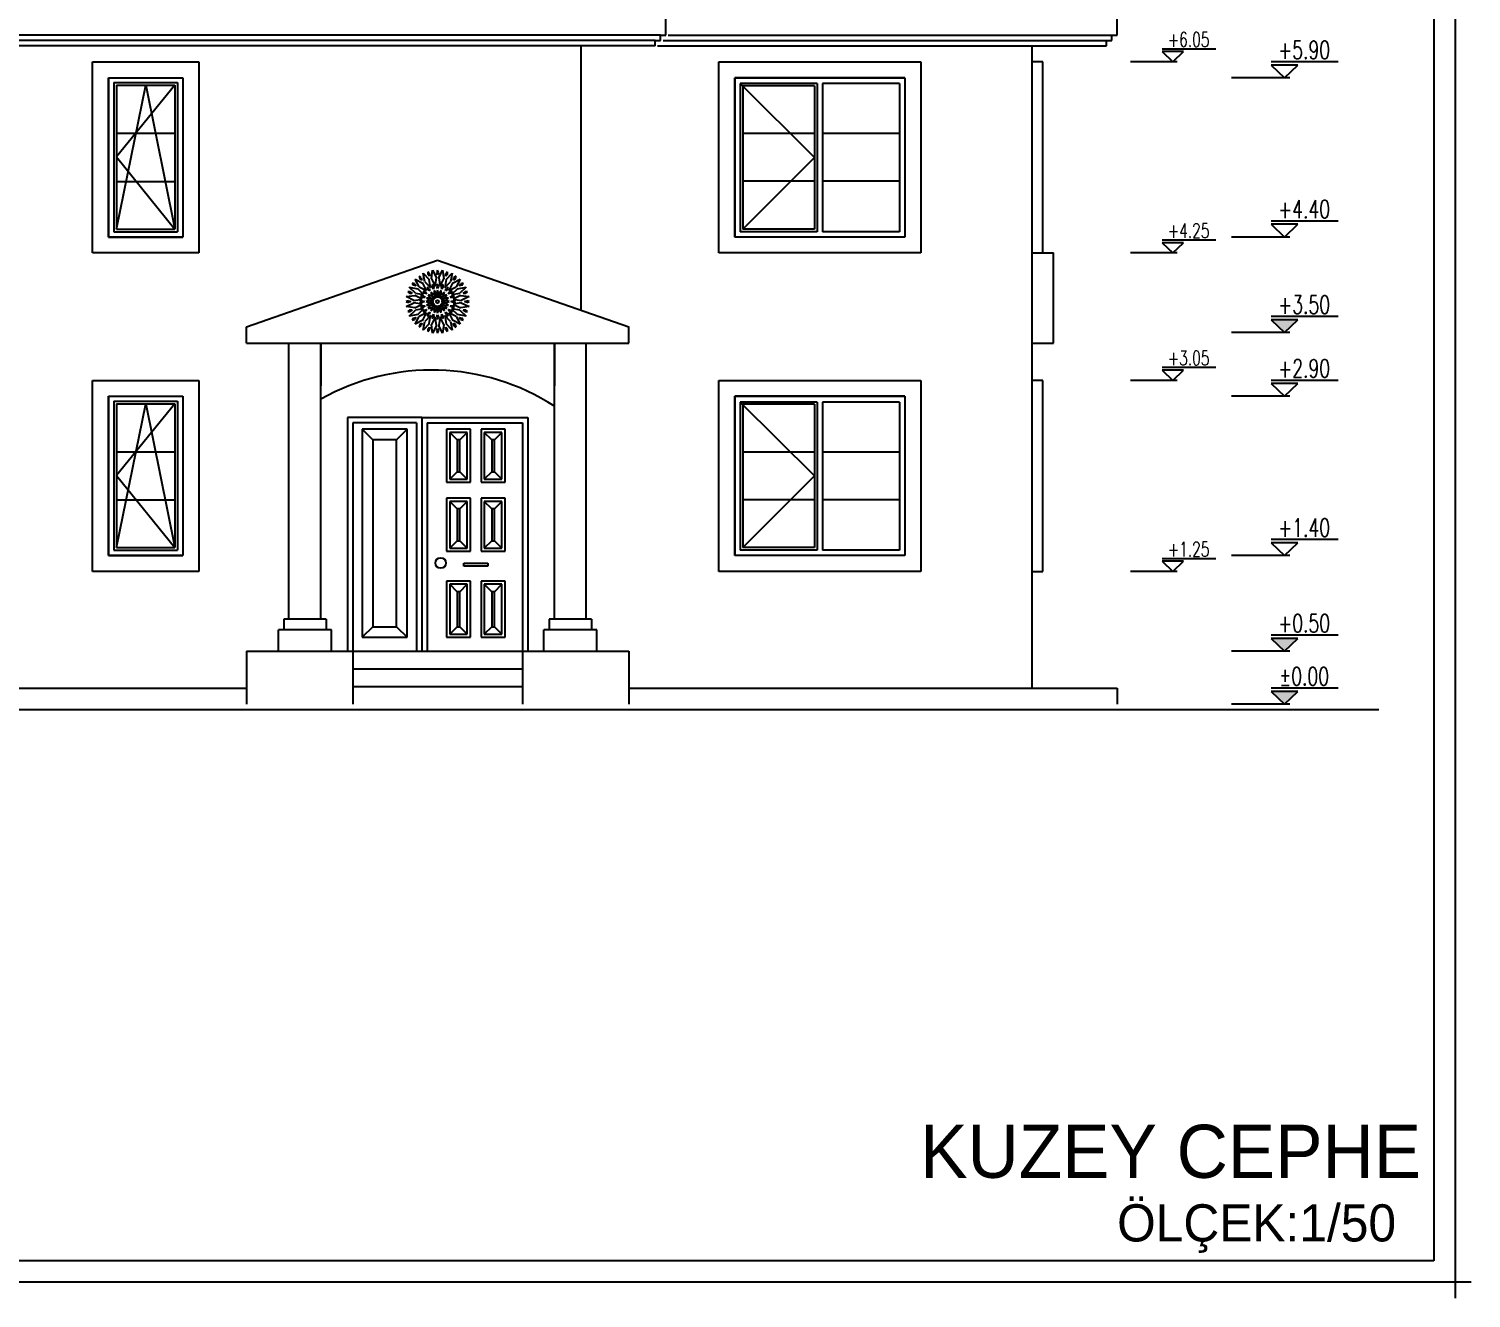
# Model space of a CAD drawing. Extents: x 3907.4 to 3911.57, y -3054.42 to -3053.7.
# Drawn here: x 3910.0961 to 3910.3678, y -3054.4197 to -3054.1806 of the extents above; entities that cross this region are included whole.
import ezdxf
from ezdxf.enums import TextEntityAlignment as Align

# ---------------------------------------------------------------- set-up
doc = ezdxf.new("R2010")
doc.units = 0
doc.header["$LTSCALE"] = 2
doc.header["$MEASUREMENT"] = 0
doc.linetypes.add('ACAD_ISO07W100', pattern=[3.5, 0.5, -3])
for name, color, linetype in [('DOĞRAMA', 2, 'CONTINUOUS'), ('DUVAR', 7, 'CONTINUOUS'), ('TARAMA', 9, 'CONTINUOUS'), ('TEXT', 11, 'CONTINUOUS')]:
    doc.layers.add(name, color=color, linetype=linetype)
doc.layers.add('Standard', color=7, linetype='CONTINUOUS', lineweight=25)
doc.styles.add('İSİM', font='comicbd.ttf')
doc.styles.add('KAPı-PEN', font='simplex.shx', dxfattribs={"width": 0.7, "height": 10})

msp = doc.modelspace()

# ---------------------------------------------------------------- hatches: boundary and pattern name
at = {"layer": 'TEXT'}
for points in [[(3910.330166290403, -3054.235410818685), (3910.335166290403, -3054.235410818685), (3910.332666290403, -3054.237810818685)], [(3910.330166290403, -3054.295410818685), (3910.335166290403, -3054.295410818685), (3910.332666290403, -3054.297810818685)], [(3910.330166290403, -3054.305410818685), (3910.335166290403, -3054.305410818685), (3910.332666290403, -3054.307810818685)]]:
    msp.add_hatch(color=3, dxfattribs=at).paths.add_polyline_path(points)

# ---------------------------------------------------------------- linework, layer by layer
at = {"layer": 'DOĞRAMA'}
for p, q in [((3910.11112832981, -3054.189810818685), (3910.11112832981, -3054.219810818685)), ((3910.11112832981, -3054.189810818685), (3910.12512832981, -3054.189810818685)), ((3910.26112832981, -3054.189810818685), (3910.22912832981, -3054.189810818685)), ((3910.22912832981, -3054.189810818685), (3910.22912832981, -3054.219810818685)), ((3910.26112832981, -3054.189810818685), (3910.26112832981, -3054.219810818685)), ((3910.11112832981, -3054.190710259399), (3910.11112832981, -3054.218810818685)), ((3910.112128329809, -3054.190710259399), (3910.112128329809, -3054.218810818685)), ((3910.112128329809, -3054.190710259399), (3910.112128329809, -3054.218810818685)), ((3910.112128329809, -3054.190710259399), (3910.12412832981, -3054.190710259399)), ((3910.12412832981, -3054.190710259399), (3910.12412832981, -3054.218810818685)), ((3910.230128329809, -3054.190910259399), (3910.230128329809, -3054.218810818685)), ((3910.24462832981, -3054.190910259399), (3910.230128329809, -3054.190910259399)), ((3910.24462832981, -3054.190910259399), (3910.24462832981, -3054.218810818685)), ((3910.26012832981, -3054.190910259399), (3910.24562832981, -3054.190910259399)), ((3910.24562832981, -3054.190910259399), (3910.24562832981, -3054.218810818685)), ((3910.26012832981, -3054.190910259399), (3910.26012832981, -3054.196910259398)), ((3910.26012832981, -3054.194456326519), (3910.26012832981, -3054.218810818685)), ((3910.112128329809, -3054.218810818685), (3910.12412832981, -3054.218810818685)), ((3910.26112832981, -3054.219810818685), (3910.22912832981, -3054.219810818685)), ((3910.24462832981, -3054.218810818685), (3910.230128329809, -3054.218810818685)), ((3910.26012832981, -3054.218810818685), (3910.24562832981, -3054.218810818685)), ((3910.11112832981, -3054.249810818685), (3910.11112832981, -3054.279810818685)), ((3910.11112832981, -3054.249810818685), (3910.12512832981, -3054.249810818685)), ((3910.26112832981, -3054.249810818685), (3910.22912832981, -3054.249810818685)), ((3910.22912832981, -3054.249810818685), (3910.22912832981, -3054.279810818685)), ((3910.26112832981, -3054.249810818685), (3910.26112832981, -3054.279810818685)), ((3910.11112832981, -3054.250710259399), (3910.11112832981, -3054.278810818685)), ((3910.112128329809, -3054.250710259399), (3910.112128329809, -3054.278810818685)), ((3910.112128329809, -3054.250710259399), (3910.112128329809, -3054.278810818685)), ((3910.112128329809, -3054.250710259399), (3910.12412832981, -3054.250710259399)), ((3910.12412832981, -3054.250710259399), (3910.12412832981, -3054.278810818685)), ((3910.230128329809, -3054.250910259399), (3910.230128329809, -3054.278810818685)), ((3910.24462832981, -3054.250910259399), (3910.230128329809, -3054.250910259399)), ((3910.24462832981, -3054.250910259399), (3910.24462832981, -3054.278810818685)), ((3910.26012832981, -3054.250910259399), (3910.24562832981, -3054.250910259399)), ((3910.24562832981, -3054.250910259399), (3910.24562832981, -3054.278810818685)), ((3910.26012832981, -3054.250910259399), (3910.26012832981, -3054.256910259398)), ((3910.15612832981, -3054.253810818685), (3910.15612832981, -3054.297810818685)), ((3910.170128329809, -3054.253810818685), (3910.15612832981, -3054.253810818685)), ((3910.157128329809, -3054.254810818685), (3910.157128329809, -3054.297810818685)), ((3910.16912832981, -3054.254810818685), (3910.157128329809, -3054.254810818685)), ((3910.16912832981, -3054.254810818685), (3910.16912832981, -3054.297810818685)), ((3910.170128329809, -3054.253810818685), (3910.190128329809, -3054.253810818685)), ((3910.170128329809, -3054.253810818685), (3910.170128329809, -3054.297810818685)), ((3910.170128329809, -3054.253810818685), (3910.170128329809, -3054.297810818685)), ((3910.17112832981, -3054.254810818685), (3910.18912832981, -3054.254810818685)), ((3910.17112832981, -3054.254810818685), (3910.17112832981, -3054.297810818685)), ((3910.18912832981, -3054.254810818685), (3910.18912832981, -3054.297810818685)), ((3910.190128329809, -3054.253810818685), (3910.190128329809, -3054.297810818685)), ((3910.26012832981, -3054.254456326519), (3910.26012832981, -3054.278810818685)), ((3910.160903569883, -3054.258010818685), (3910.158903569883, -3054.256010818685)), ((3910.167403569883, -3054.256010818685), (3910.158903569883, -3054.256010818685)), ((3910.158903569883, -3054.256010818685), (3910.158903569883, -3054.295210818685)), ((3910.165403569883, -3054.258010818685), (3910.160903569883, -3054.258010818685)), ((3910.160903569883, -3054.258010818685), (3910.160903569883, -3054.293210818685)), ((3910.165403569883, -3054.258010818685), (3910.167403569883, -3054.256010818685)), ((3910.165403569883, -3054.293210818685), (3910.165403569883, -3054.258010818685)), ((3910.167403569883, -3054.295210818685), (3910.167403569883, -3054.256010818685)), ((3910.179319359032, -3054.256010818685), (3910.174819359032, -3054.256010818685)), ((3910.174819359032, -3054.256010818685), (3910.174819359032, -3054.266010818685)), ((3910.179319359032, -3054.266010818685), (3910.179319359032, -3054.256010818685)), ((3910.185819359031, -3054.256010818685), (3910.181319359031, -3054.256010818685)), ((3910.181319359031, -3054.256010818685), (3910.181319359031, -3054.266010818685)), ((3910.185819359031, -3054.266010818685), (3910.185819359031, -3054.256010818685)), ((3910.174819359032, -3054.266010818685), (3910.179319359032, -3054.266010818685)), ((3910.181319359031, -3054.266010818685), (3910.185819359031, -3054.266010818685)), ((3910.179319359032, -3054.269010818685), (3910.174819359032, -3054.269010818685)), ((3910.174819359032, -3054.269010818685), (3910.174819359032, -3054.279010818685)), ((3910.179319359032, -3054.279010818685), (3910.179319359032, -3054.269010818685)), ((3910.185819359031, -3054.269010818685), (3910.181319359031, -3054.269010818685)), ((3910.181319359031, -3054.269010818685), (3910.181319359031, -3054.279010818685)), ((3910.185819359031, -3054.279010818685), (3910.185819359031, -3054.269010818685)), ((3910.112128329809, -3054.278810818685), (3910.12412832981, -3054.278810818685)), ((3910.174819359032, -3054.279010818685), (3910.179319359032, -3054.279010818685)), ((3910.181319359031, -3054.279010818685), (3910.185819359031, -3054.279010818685)), ((3910.26112832981, -3054.279810818685), (3910.22912832981, -3054.279810818685)), ((3910.24462832981, -3054.278810818685), (3910.230128329809, -3054.278810818685)), ((3910.26012832981, -3054.278810818685), (3910.24562832981, -3054.278810818685)), ((3910.17804030219, -3054.281210818685), (3910.18260768043, -3054.281210818685)), ((3910.17804030219, -3054.28181649994), (3910.17804030219, -3054.281210818685)), ((3910.18260768043, -3054.28181649994), (3910.17804030219, -3054.28181649994)), ((3910.18260768043, -3054.281210818685), (3910.18260768043, -3054.28181649994)), ((3910.179319359032, -3054.284610818685), (3910.174819359032, -3054.284610818685)), ((3910.174819359032, -3054.284610818685), (3910.174819359032, -3054.295210818685)), ((3910.179319359032, -3054.295210818685), (3910.179319359032, -3054.284610818685)), ((3910.185819359031, -3054.284610818685), (3910.181319359031, -3054.284610818685)), ((3910.181319359031, -3054.284610818685), (3910.181319359031, -3054.295210818685)), ((3910.185819359031, -3054.295210818685), (3910.185819359031, -3054.284610818685)), ((3910.160903569883, -3054.293210818685), (3910.158903569883, -3054.295210818685)), ((3910.160903569883, -3054.293210818685), (3910.165403569883, -3054.293210818685)), ((3910.165403569883, -3054.293210818685), (3910.167403569883, -3054.295210818685)), ((3910.158903569883, -3054.295210818685), (3910.167403569883, -3054.295210818685)), ((3910.174819359032, -3054.295210818685), (3910.179319359032, -3054.295210818685)), ((3910.181319359031, -3054.295210818685), (3910.185819359031, -3054.295210818685))]:
    msp.add_line(p, q, dxfattribs=at)
at = {"layer": 'DOĞRAMA', "color": 6}
for p, q in [((3910.112628329809, -3054.191210259399), (3910.112628329809, -3054.218310818685)), ((3910.112628329809, -3054.191210259399), (3910.123628329809, -3054.191210259399)), ((3910.123628329809, -3054.191210259399), (3910.123628329809, -3054.218310818685)), ((3910.230628329809, -3054.191310259399), (3910.230628329809, -3054.218310818685)), ((3910.244128329809, -3054.191310259399), (3910.230628329809, -3054.191310259399)), ((3910.244128329809, -3054.191310259399), (3910.244128329809, -3054.218310818685)), ((3910.112628329809, -3054.200276926065), (3910.123628329809, -3054.200276926065)), ((3910.244128329809, -3054.200310259399), (3910.230628329809, -3054.200310259399)), ((3910.26012832981, -3054.200310259399), (3910.24562832981, -3054.200310259399)), ((3910.112628329809, -3054.209343592732), (3910.123628329809, -3054.209343592732)), ((3910.244128329809, -3054.209310259399), (3910.230628329809, -3054.209310259399)), ((3910.26012832981, -3054.209310259399), (3910.24562832981, -3054.209310259399)), ((3910.112628329809, -3054.218310818685), (3910.123628329809, -3054.218310818685)), ((3910.244128329809, -3054.218310818685), (3910.230628329809, -3054.218310818685)), ((3910.112628329809, -3054.251210259399), (3910.112628329809, -3054.278310818685)), ((3910.112628329809, -3054.251210259399), (3910.123628329809, -3054.251210259399)), ((3910.123628329809, -3054.251210259399), (3910.123628329809, -3054.278310818685)), ((3910.230628329809, -3054.251310259398), (3910.230628329809, -3054.278310818685)), ((3910.244128329809, -3054.251310259398), (3910.230628329809, -3054.251310259398)), ((3910.244128329809, -3054.251310259398), (3910.244128329809, -3054.278310818685)), ((3910.176819359031, -3054.258010818685), (3910.175419359032, -3054.256610818685)), ((3910.178719359032, -3054.256610818685), (3910.175419359032, -3054.256610818685)), ((3910.175419359032, -3054.256610818685), (3910.175419359032, -3054.265410818685)), ((3910.177319359032, -3054.258010818685), (3910.176819359031, -3054.258010818685)), ((3910.176819359031, -3054.258010818685), (3910.176819359031, -3054.264010818685)), ((3910.177319359032, -3054.258010818685), (3910.178719359032, -3054.256610818685)), ((3910.177319359032, -3054.264010818685), (3910.177319359032, -3054.258010818685)), ((3910.178719359032, -3054.265410818685), (3910.178719359032, -3054.256610818685)), ((3910.183319359031, -3054.258010818685), (3910.181919359032, -3054.256610818685)), ((3910.185219359032, -3054.256610818685), (3910.181919359032, -3054.256610818685)), ((3910.181919359032, -3054.256610818685), (3910.181919359032, -3054.265410818685)), ((3910.183819359032, -3054.258010818685), (3910.183319359031, -3054.258010818685)), ((3910.183319359031, -3054.258010818685), (3910.183319359031, -3054.264010818685)), ((3910.183819359032, -3054.258010818685), (3910.185219359032, -3054.256610818685)), ((3910.183819359032, -3054.264010818685), (3910.183819359032, -3054.258010818685)), ((3910.185219359032, -3054.265410818685), (3910.185219359032, -3054.256610818685)), ((3910.112628329809, -3054.260276926065), (3910.123628329809, -3054.260276926065)), ((3910.244128329809, -3054.260310259398), (3910.230628329809, -3054.260310259398)), ((3910.26012832981, -3054.260310259398), (3910.24562832981, -3054.260310259398)), ((3910.175419359032, -3054.265410818685), (3910.176819359031, -3054.264010818685)), ((3910.175419359032, -3054.265410818685), (3910.178719359032, -3054.265410818685)), ((3910.176819359031, -3054.264010818685), (3910.177319359032, -3054.264010818685)), ((3910.177319359032, -3054.264010818685), (3910.178719359032, -3054.265410818685)), ((3910.183319359031, -3054.264010818685), (3910.181919359032, -3054.265410818685)), ((3910.181919359032, -3054.265410818685), (3910.185219359032, -3054.265410818685)), ((3910.183319359031, -3054.264010818685), (3910.183819359032, -3054.264010818685)), ((3910.183819359032, -3054.264010818685), (3910.185219359032, -3054.265410818685)), ((3910.112628329809, -3054.269343592732), (3910.123628329809, -3054.269343592732)), ((3910.176819359031, -3054.271010818685), (3910.175419359032, -3054.269610818685)), ((3910.178719359032, -3054.269610818685), (3910.175419359032, -3054.269610818685)), ((3910.175419359032, -3054.269610818685), (3910.175419359032, -3054.278410818685)), ((3910.177319359032, -3054.271010818685), (3910.176819359031, -3054.271010818685)), ((3910.176819359031, -3054.271010818685), (3910.176819359031, -3054.277010818685)), ((3910.177319359032, -3054.271010818685), (3910.178719359032, -3054.269610818685)), ((3910.177319359032, -3054.277010818685), (3910.177319359032, -3054.271010818685)), ((3910.178719359032, -3054.278410818685), (3910.178719359032, -3054.269610818685)), ((3910.183319359031, -3054.271010818685), (3910.181919359032, -3054.269610818685)), ((3910.185219359032, -3054.269610818685), (3910.181919359032, -3054.269610818685)), ((3910.181919359032, -3054.269610818685), (3910.181919359032, -3054.278410818685)), ((3910.183819359032, -3054.271010818685), (3910.183319359031, -3054.271010818685)), ((3910.183319359031, -3054.271010818685), (3910.183319359031, -3054.277010818685)), ((3910.183819359032, -3054.271010818685), (3910.185219359032, -3054.269610818685)), ((3910.183819359032, -3054.277010818685), (3910.183819359032, -3054.271010818685)), ((3910.185219359032, -3054.278410818685), (3910.185219359032, -3054.269610818685)), ((3910.244128329809, -3054.269310259398), (3910.230628329809, -3054.269310259398)), ((3910.26012832981, -3054.269310259398), (3910.24562832981, -3054.269310259398)), ((3910.175419359032, -3054.278410818685), (3910.176819359031, -3054.277010818685)), ((3910.176819359031, -3054.277010818685), (3910.177319359032, -3054.277010818685)), ((3910.177319359032, -3054.277010818685), (3910.178719359032, -3054.278410818685)), ((3910.183319359031, -3054.277010818685), (3910.181919359032, -3054.278410818685)), ((3910.183319359031, -3054.277010818685), (3910.183819359032, -3054.277010818685)), ((3910.183819359032, -3054.277010818685), (3910.185219359032, -3054.278410818685)), ((3910.112628329809, -3054.278310818685), (3910.123628329809, -3054.278310818685)), ((3910.175419359032, -3054.278410818685), (3910.178719359032, -3054.278410818685)), ((3910.181919359032, -3054.278410818685), (3910.185219359032, -3054.278410818685)), ((3910.244128329809, -3054.278310818685), (3910.230628329809, -3054.278310818685)), ((3910.176819359031, -3054.286610818685), (3910.175419359032, -3054.285210818685)), ((3910.178719359032, -3054.285210818685), (3910.175419359032, -3054.285210818685)), ((3910.175419359032, -3054.285210818685), (3910.175419359032, -3054.294610818685)), ((3910.177319359032, -3054.286610818685), (3910.178719359032, -3054.285210818685)), ((3910.178719359032, -3054.294610818685), (3910.178719359032, -3054.285210818685)), ((3910.183319359031, -3054.286610818685), (3910.181919359032, -3054.285210818685)), ((3910.185219359032, -3054.285210818685), (3910.181919359032, -3054.285210818685)), ((3910.181919359032, -3054.285210818685), (3910.181919359032, -3054.294610818685)), ((3910.183819359032, -3054.286610818685), (3910.185219359032, -3054.285210818685)), ((3910.185219359032, -3054.294610818685), (3910.185219359032, -3054.285210818685)), ((3910.177319359032, -3054.286610818685), (3910.176819359031, -3054.286610818685)), ((3910.176819359031, -3054.286610818685), (3910.176819359031, -3054.293210818685)), ((3910.177319359032, -3054.293210818685), (3910.177319359032, -3054.286610818685)), ((3910.183819359032, -3054.286610818685), (3910.183319359031, -3054.286610818685)), ((3910.183319359031, -3054.286610818685), (3910.183319359031, -3054.293210818685)), ((3910.183819359032, -3054.293210818685), (3910.183819359032, -3054.286610818685)), ((3910.175419359032, -3054.294610818685), (3910.176819359031, -3054.293210818685)), ((3910.176819359031, -3054.293210818685), (3910.177319359032, -3054.293210818685)), ((3910.177319359032, -3054.293210818685), (3910.178719359032, -3054.294610818685)), ((3910.183319359031, -3054.293210818685), (3910.181919359032, -3054.294610818685)), ((3910.183319359031, -3054.293210818685), (3910.183819359032, -3054.293210818685)), ((3910.183819359032, -3054.293210818685), (3910.185219359032, -3054.294610818685)), ((3910.175419359032, -3054.294610818685), (3910.178719359032, -3054.294610818685)), ((3910.181919359032, -3054.294610818685), (3910.185219359032, -3054.294610818685))]:
    msp.add_line(p, q, dxfattribs=at)
at = {"layer": 'DOĞRAMA', "color": 9, "linetype": 'ACAD_ISO07W100'}
for p, q in [((3910.123628329809, -3054.191210259399), (3910.112628329809, -3054.204710259399)), ((3910.112628329809, -3054.218310818685), (3910.11812832981, -3054.191210259399)), ((3910.11812832981, -3054.191210259399), (3910.123628329809, -3054.218310818685)), ((3910.230128329809, -3054.190910259399), (3910.244128329809, -3054.204810539042)), ((3910.112628329809, -3054.204710259399), (3910.123628329809, -3054.218310818685)), ((3910.244128329809, -3054.204810539042), (3910.230628329809, -3054.218310818685)), ((3910.123628329809, -3054.251210259399), (3910.112628329809, -3054.264710259399)), ((3910.112628329809, -3054.278310818685), (3910.11812832981, -3054.251210259399)), ((3910.11812832981, -3054.251210259399), (3910.123628329809, -3054.278310818685)), ((3910.230128329809, -3054.250910259399), (3910.244128329809, -3054.264810539042)), ((3910.112628329809, -3054.264710259399), (3910.123628329809, -3054.278310818685)), ((3910.244128329809, -3054.264810539042), (3910.230628329809, -3054.278310818685))]:
    msp.add_line(p, q, dxfattribs=at)
at = {"layer": 'DOĞRAMA'}
msp.add_circle((3910.17370002031, -3054.281210818685), 0.0009787254380185912, dxfattribs=at)
at = {"layer": 'DUVAR', "color": 5}
for p, q in [((3910.21612832981, -3054.181810818685), (3910.21612832981, -3054.177810818685)), ((3910.215128329809, -3054.182810818685), (3910.215128329809, -3054.181810818685)), ((3910.215128329809, -3054.181810818685), (3910.21612832981, -3054.181810818685)), ((3910.21412832981, -3054.183810818685), (3910.07512832981, -3054.183810818685)), ((3910.21412832981, -3054.183810818685), (3910.21412832981, -3054.182810818685)), ((3910.21412832981, -3054.182810818685), (3910.215128329809, -3054.182810818685)), ((3910.108128329809, -3054.186810818685), (3910.128128329809, -3054.186810818685)), ((3910.108128329809, -3054.222810818685), (3910.108128329809, -3054.186810818685)), ((3910.128128329809, -3054.186810818685), (3910.128128329809, -3054.222810818685)), ((3910.11112832981, -3054.189810818685), (3910.12512832981, -3054.189810818685)), ((3910.11112832981, -3054.219810818685), (3910.11112832981, -3054.189810818685)), ((3910.12512832981, -3054.189810818685), (3910.12512832981, -3054.219810818685)), ((3910.12512832981, -3054.189810818685), (3910.12512832981, -3054.219810818685)), ((3910.11112832981, -3054.219810818685), (3910.12512832981, -3054.219810818685)), ((3910.12512832981, -3054.219810818685), (3910.11112832981, -3054.219810818685)), ((3910.128128329809, -3054.222810818685), (3910.108128329809, -3054.222810818685)), ((3910.108128329809, -3054.246810818685), (3910.128128329809, -3054.246810818685)), ((3910.108128329809, -3054.282810818685), (3910.108128329809, -3054.246810818685)), ((3910.128128329809, -3054.246810818685), (3910.128128329809, -3054.282810818685)), ((3910.11112832981, -3054.249810818685), (3910.12512832981, -3054.249810818685)), ((3910.11112832981, -3054.279810818685), (3910.11112832981, -3054.249810818685)), ((3910.12512832981, -3054.249810818685), (3910.12512832981, -3054.279810818685)), ((3910.12512832981, -3054.249810818685), (3910.12512832981, -3054.279810818685)), ((3910.11112832981, -3054.279810818685), (3910.12512832981, -3054.279810818685)), ((3910.12512832981, -3054.279810818685), (3910.11112832981, -3054.279810818685)), ((3910.128128329809, -3054.282810818685), (3910.108128329809, -3054.282810818685)), ((3910.137128329809, -3054.297810818685), (3910.157128329809, -3054.297810818685)), ((3910.137128329809, -3054.297810818685), (3910.137128329809, -3054.307810818685)), ((3910.157128329809, -3054.297810818685), (3910.157128329809, -3054.307810818685)), ((3910.18912832981, -3054.297810818685), (3910.20912832981, -3054.297810818685)), ((3910.18912832981, -3054.297810818685), (3910.18912832981, -3054.307810818685)), ((3910.20912832981, -3054.297810818685), (3910.20912832981, -3054.307810818685))]:
    msp.add_line(p, q, dxfattribs=at)
at = {"layer": 'DUVAR', "color": 11}
for p, q in [((3910.30112832981, -3054.181810818685), (3910.30112832981, -3054.177810818685)), ((3910.300128329809, -3054.182810818685), (3910.300128329809, -3054.181810818685)), ((3910.300128329809, -3054.181810818685), (3910.30112832981, -3054.181810818685)), ((3910.214555843411, -3054.183810818685), (3910.29912832981, -3054.183810818685)), ((3910.29912832981, -3054.183810818685), (3910.29912832981, -3054.182810818685)), ((3910.29912832981, -3054.182810818685), (3910.300128329809, -3054.182810818685)), ((3910.03912832981, -3054.304810818685), (3910.137128329809, -3054.304810818685))]:
    msp.add_line(p, q, dxfattribs=at)
at = {"layer": 'DUVAR', "color": 3}
for p, q in [((3910.215128329809, -3054.181810818685), (3910.074128329809, -3054.181810818685)), ((3910.21412832981, -3054.182810818685), (3910.07512832981, -3054.182810818685)), ((3910.20912832981, -3054.304810818685), (3910.30112832981, -3054.304810818685)), ((3910.30112832981, -3054.304810818685), (3910.30112832981, -3054.307810818685))]:
    msp.add_line(p, q, dxfattribs=at)
at = {"layer": 'DUVAR', "color": 2}
for p, q in [((3910.216529988244, -3054.181810818685), (3910.30112832981, -3054.181810818685)), ((3910.215623497721, -3054.182810818685), (3910.29912832981, -3054.182810818685))]:
    msp.add_line(p, q, dxfattribs=at)
at = {"layer": 'DUVAR', "color": 4}
for p, q in [((3910.20012832981, -3054.183810818685), (3910.20012832981, -3054.23360133768)), ((3910.137128329809, -3054.23675133768), (3910.17312832981, -3054.22415133768)), ((3910.17312832981, -3054.22415133768), (3910.20912832981, -3054.23675133768)), ((3910.137128329809, -3054.239810818685), (3910.137128329809, -3054.23675133768)), ((3910.20912832981, -3054.239810818685), (3910.20912832981, -3054.23675133768)), ((3910.137128329809, -3054.239810818685), (3910.20912832981, -3054.239810818685)), ((3910.14512832981, -3054.291810818685), (3910.14512832981, -3054.239810818685)), ((3910.15112832981, -3054.291810818685), (3910.15112832981, -3054.239810818685)), ((3910.15112832981, -3054.239810818685), (3910.15112832981, -3054.247810818684)), ((3910.195128329809, -3054.291810818685), (3910.195128329809, -3054.239810818685)), ((3910.195128329809, -3054.239810818685), (3910.195128329809, -3054.247810818684)), ((3910.201128329809, -3054.291810818685), (3910.201128329809, -3054.239810818685)), ((3910.152128329809, -3054.291810818685), (3910.14412832981, -3054.291810818685)), ((3910.14412832981, -3054.291810818685), (3910.14412832981, -3054.293810818685)), ((3910.152128329809, -3054.291810818685), (3910.152128329809, -3054.293810818685)), ((3910.20212832981, -3054.291810818685), (3910.19412832981, -3054.291810818685)), ((3910.19412832981, -3054.291810818685), (3910.19412832981, -3054.293810818685)), ((3910.20212832981, -3054.291810818685), (3910.20212832981, -3054.293810818685)), ((3910.15312832981, -3054.293810818685), (3910.143128329809, -3054.293810818685)), ((3910.143128329809, -3054.297810818685), (3910.143128329809, -3054.293810818685)), ((3910.15312832981, -3054.297810818685), (3910.15312832981, -3054.293810818685)), ((3910.20312832981, -3054.293810818685), (3910.193128329809, -3054.293810818685)), ((3910.193128329809, -3054.297810818685), (3910.193128329809, -3054.293810818685)), ((3910.20312832981, -3054.297810818685), (3910.20312832981, -3054.293810818685)), ((3910.157128329809, -3054.297810818685), (3910.18912832981, -3054.297810818685)), ((3910.157128329809, -3054.301144152018), (3910.18912832981, -3054.301144152018)), ((3910.157128329809, -3054.304477485352), (3910.18912832981, -3054.304477485352)), ((3909.89179795383, -3054.308810818685), (3910.350449151872, -3054.308810818685))]:
    msp.add_line(p, q, dxfattribs=at)
at = {"layer": 'DUVAR'}
for p, q in [((3910.28512832981, -3054.304810818685), (3910.28512832981, -3054.183810818685)), ((3910.226128329809, -3054.186810818685), (3910.264128329809, -3054.186810818685)), ((3910.226128329809, -3054.222810818685), (3910.226128329809, -3054.186810818685)), ((3910.264128329809, -3054.186810818685), (3910.264128329809, -3054.222810818685)), ((3910.22912832981, -3054.189810818685), (3910.26112832981, -3054.189810818685)), ((3910.22912832981, -3054.219810818685), (3910.22912832981, -3054.189810818685)), ((3910.26112832981, -3054.189810818685), (3910.26112832981, -3054.219810818685)), ((3910.26112832981, -3054.219810818685), (3910.22912832981, -3054.219810818685)), ((3910.264128329809, -3054.222810818685), (3910.226128329809, -3054.222810818685)), ((3910.226128329809, -3054.246810818685), (3910.264128329809, -3054.246810818685)), ((3910.226128329809, -3054.282810818685), (3910.226128329809, -3054.246810818685)), ((3910.264128329809, -3054.246810818685), (3910.264128329809, -3054.282810818685)), ((3910.22912832981, -3054.249810818685), (3910.26112832981, -3054.249810818685)), ((3910.22912832981, -3054.279810818685), (3910.22912832981, -3054.249810818685)), ((3910.26112832981, -3054.249810818685), (3910.26112832981, -3054.279810818685)), ((3910.26112832981, -3054.279810818685), (3910.22912832981, -3054.279810818685)), ((3910.264128329809, -3054.282810818685), (3910.226128329809, -3054.282810818685))]:
    msp.add_line(p, q, dxfattribs=at)
at = {"layer": 'DUVAR', "color": 6}
for p, q in [((3910.28712832981, -3054.222810818685), (3910.28912832981, -3054.222810818685)), ((3910.28712832981, -3054.222810818685), (3910.28912832981, -3054.222810818685)), ((3910.28912832981, -3054.239810818685), (3910.28912832981, -3054.222810818685)), ((3910.28512832981, -3054.239810818685), (3910.28912832981, -3054.239810818685))]:
    msp.add_line(p, q, dxfattribs=at)
at = {"layer": 'DUVAR', "color": 4}
msp.add_arc((3910.172037171811, -3054.287360115596), 0.04250000000320561, 57.08997397326591, 119.4703275489479, dxfattribs=at)
at = {"layer": 'Standard', "color": 3, "linetype": 'ByBlock'}
for p, q in [((3910.28712832981, -3054.186810818685), (3910.28512832981, -3054.186810818685)), ((3910.28712832981, -3054.190810818685), (3910.28712832981, -3054.186810818685)), ((3910.28712832981, -3054.218810818685), (3910.28712832981, -3054.190810818685)), ((3910.28712832981, -3054.222810818685), (3910.28712832981, -3054.218810818685)), ((3910.28512832981, -3054.222810818685), (3910.28712832981, -3054.222810818685)), ((3910.28712832981, -3054.246810818685), (3910.28512832981, -3054.246810818685)), ((3910.28712832981, -3054.250810818685), (3910.28712832981, -3054.246810818685)), ((3910.28712832981, -3054.278810818685), (3910.28712832981, -3054.250810818685)), ((3910.28712832981, -3054.282810818685), (3910.28712832981, -3054.278810818685)), ((3910.28512832981, -3054.282810818685), (3910.28712832981, -3054.282810818685))]:
    msp.add_line(p, q, dxfattribs=at)
at = {"layer": 'Standard', "color": 41, "linetype": 'ByBlock'}
msp.add_line((3910.20912832981, -3054.237695196036), (3910.20912832981, -3054.23675133768), dxfattribs=at)
at = {"layer": 'TARAMA'}
for p, q in [((3910.168885689122, -3054.227738437495), (3910.170317372368, -3054.228506425514)), ((3910.169653677141, -3054.22917012074), (3910.168885689122, -3054.227738437495)), ((3910.169645037967, -3054.227186738266), (3910.169765679901, -3054.227648511394)), ((3910.170046929901, -3054.227444171308), (3910.169645037967, -3054.227186738266)), ((3910.170167571836, -3054.227905944437), (3910.169765679901, -3054.227648511394)), ((3910.170046929901, -3054.227444171308), (3910.170167571836, -3054.227905944437)), ((3910.170404386811, -3054.226635039037), (3910.171528677141, -3054.227807853501)), ((3910.170692372368, -3054.228233972066), (3910.170404386811, -3054.226635039037)), ((3910.170692372368, -3054.228233972066), (3910.17178312644, -3054.229340967916)), ((3910.171297054915, -3054.226344993588), (3910.171269096469, -3054.226821446339)), ((3910.171571767227, -3054.227190471148), (3910.171269096469, -3054.226821446339)), ((3910.171599725673, -3054.226714018398), (3910.171297054915, -3054.226344993588)), ((3910.17178312644, -3054.229340967916), (3910.171528677141, -3054.227807853501)), ((3910.171599725673, -3054.226714018398), (3910.171571767227, -3054.227190471148)), ((3910.17196951608, -3054.227664616246), (3910.172189723019, -3054.226054948139)), ((3910.17196951608, -3054.227664616246), (3910.172664804318, -3054.229054493408)), ((3910.172189723019, -3054.226054948139), (3910.172896567064, -3054.227517785795)), ((3910.172664804318, -3054.229054493408), (3910.172896567064, -3054.227517785795)), ((3910.17312832981, -3054.226054948139), (3910.17295450775, -3054.226499441997)), ((3910.17312832981, -3054.226943935855), (3910.17295450775, -3054.226499441997)), ((3910.173302151869, -3054.226499441997), (3910.17312832981, -3054.226054948139)), ((3910.173302151869, -3054.226499441997), (3910.17312832981, -3054.226943935855)), ((3910.173360092555, -3054.227517785795), (3910.1740669366, -3054.226054948139)), ((3910.173360092555, -3054.227517785795), (3910.173591855301, -3054.229054493408)), ((3910.173591855301, -3054.229054493408), (3910.174287143539, -3054.227664616246)), ((3910.1740669366, -3054.226054948139), (3910.174287143539, -3054.227664616246)), ((3910.174727982478, -3054.227807853501), (3910.174473533179, -3054.229340967916)), ((3910.174473533179, -3054.229340967916), (3910.175564287251, -3054.228233972066)), ((3910.174959604704, -3054.226344993588), (3910.174656933946, -3054.226714018398)), ((3910.174684892392, -3054.227190471148), (3910.174656933946, -3054.226714018398)), ((3910.17498756315, -3054.226821446339), (3910.174684892392, -3054.227190471148)), ((3910.174727982478, -3054.227807853501), (3910.175852272808, -3054.226635039037)), ((3910.17498756315, -3054.226821446339), (3910.174959604704, -3054.226344993588)), ((3910.175852272808, -3054.226635039037), (3910.175564287251, -3054.228233972066)), ((3910.175939287251, -3054.228506425514), (3910.177370970497, -3054.227738437495)), ((3910.176089087783, -3054.227905944437), (3910.176209729718, -3054.227444171308)), ((3910.176490979718, -3054.227648511394), (3910.176089087783, -3054.227905944437)), ((3910.176611621652, -3054.227186738266), (3910.176209729718, -3054.227444171308)), ((3910.176490979718, -3054.227648511394), (3910.176611621652, -3054.227186738266)), ((3910.177370970497, -3054.227738437495), (3910.176602982478, -3054.22917012074)), ((3910.167202199766, -3054.231042471392), (3910.168811867874, -3054.230822264454)), ((3910.168665037422, -3054.231749315437), (3910.167202199766, -3054.231042471392)), ((3910.167968697966, -3054.230121844842), (3910.167492245215, -3054.230149803288)), ((3910.167492245215, -3054.230149803288), (3910.167861270025, -3054.230452474047)), ((3910.167782290664, -3054.229257135184), (3910.169381223694, -3054.229545120741)), ((3910.168955105128, -3054.230381425514), (3910.167782290664, -3054.229257135184)), ((3910.168337722776, -3054.2304245156), (3910.167861270025, -3054.230452474047)), ((3910.167968697966, -3054.230121844842), (3910.168337722776, -3054.2304245156)), ((3910.168333989893, -3054.22849778634), (3910.168591422936, -3054.228899678274)), ((3910.168795763022, -3054.228618428274), (3910.168333989893, -3054.22849778634)), ((3910.169053196063, -3054.229020320209), (3910.168591422936, -3054.228899678274)), ((3910.168795763022, -3054.228618428274), (3910.169053196063, -3054.229020320209)), ((3910.170201745035, -3054.231517552691), (3910.168811867874, -3054.230822264454)), ((3910.168955105128, -3054.230381425514), (3910.170488219544, -3054.230635874812)), ((3910.170488219544, -3054.230635874812), (3910.169381223694, -3054.229545120741)), ((3910.169653677141, -3054.22917012074), (3910.171033126439, -3054.229885874813)), ((3910.17039869626, -3054.23091139915), (3910.169922243509, -3054.230939357596)), ((3910.169922243509, -3054.230939357596), (3910.170291268319, -3054.231242028354)), ((3910.171033126439, -3054.229885874813), (3910.170317372368, -3054.228506425514)), ((3910.17039869626, -3054.23091139915), (3910.17076772107, -3054.231214069908)), ((3910.170862843035, -3054.230120249812), (3910.170401069906, -3054.229999607878)), ((3910.170401069906, -3054.229999607878), (3910.170658502949, -3054.230401499813)), ((3910.171120276077, -3054.230522141747), (3910.170658502949, -3054.230401499813)), ((3910.170862843035, -3054.230120249812), (3910.171120276077, -3054.230522141747)), ((3910.17154875144, -3054.229511251322), (3910.171146859505, -3054.22925381828)), ((3910.171146859505, -3054.22925381828), (3910.17126750144, -3054.229715591408)), ((3910.171669393374, -3054.229973024449), (3910.17126750144, -3054.229715591408)), ((3910.172080728124, -3054.230933476498), (3910.171367435737, -3054.230701713752)), ((3910.171367435737, -3054.230701713752), (3910.171808274677, -3054.231308476497)), ((3910.17154875144, -3054.229511251322), (3910.171669393374, -3054.229973024449)), ((3910.172455728125, -3054.230661023049), (3910.171848965379, -3054.23022018411)), ((3910.171848965379, -3054.23022018411), (3910.172080728124, -3054.230933476498)), ((3910.172086609223, -3054.228774991882), (3910.172058650777, -3054.229251444633)), ((3910.172361321535, -3054.229620469443), (3910.172058650777, -3054.229251444633)), ((3910.17268749087, -3054.231374315437), (3910.172080728124, -3054.230933476498)), ((3910.172080728124, -3054.230933476498), (3910.172521567064, -3054.231540239243)), ((3910.172389279981, -3054.229144016692), (3910.172086609223, -3054.228774991882)), ((3910.172389279981, -3054.229144016692), (3910.172361321535, -3054.229620469443)), ((3910.172896567064, -3054.230517785795), (3910.172455728125, -3054.22991102305)), ((3910.172455728125, -3054.22991102305), (3910.172455728125, -3054.230661023049)), ((3910.172896567064, -3054.231267785795), (3910.172455728125, -3054.230661023049)), ((3910.172455728125, -3054.230661023049), (3910.17268749087, -3054.231374315437)), ((3910.17312832981, -3054.229804493408), (3910.172896567064, -3054.230517785795)), ((3910.17312832981, -3054.231231078183), (3910.172896567064, -3054.230517785795)), ((3910.172896567064, -3054.230517785795), (3910.172896567064, -3054.231267785795)), ((3910.17312832981, -3054.22860999955), (3910.17295450775, -3054.229054493408)), ((3910.17312832981, -3054.229498987266), (3910.17295450775, -3054.229054493408)), ((3910.173302151869, -3054.229054493408), (3910.17312832981, -3054.22860999955)), ((3910.173302151869, -3054.229054493408), (3910.17312832981, -3054.229498987266)), ((3910.173360092555, -3054.230517785795), (3910.17312832981, -3054.229804493408)), ((3910.173360092555, -3054.230517785795), (3910.17312832981, -3054.231231078183)), ((3910.173800931494, -3054.22991102305), (3910.173360092555, -3054.230517785795)), ((3910.173360092555, -3054.231267785795), (3910.173360092555, -3054.230517785795)), ((3910.173800931494, -3054.230661023049), (3910.173360092555, -3054.231267785795)), ((3910.173569168749, -3054.231374315437), (3910.173800931494, -3054.230661023049)), ((3910.174175931495, -3054.230933476498), (3910.173569168749, -3054.231374315437)), ((3910.173735092555, -3054.231540239243), (3910.174175931495, -3054.230933476498)), ((3910.173800931494, -3054.230661023049), (3910.173800931494, -3054.22991102305)), ((3910.17440769424, -3054.23022018411), (3910.173800931494, -3054.230661023049)), ((3910.174170050396, -3054.228774991882), (3910.173867379638, -3054.229144016692)), ((3910.173895338084, -3054.229620469443), (3910.173867379638, -3054.229144016692)), ((3910.174198008842, -3054.229251444633), (3910.173895338084, -3054.229620469443)), ((3910.174198008842, -3054.229251444633), (3910.174170050396, -3054.228774991882)), ((3910.174175931495, -3054.230933476498), (3910.17440769424, -3054.23022018411)), ((3910.174889223882, -3054.230701713752), (3910.174175931495, -3054.230933476498)), ((3910.174448384942, -3054.231308476497), (3910.174889223882, -3054.230701713752)), ((3910.174587266245, -3054.229973024449), (3910.17470790818, -3054.229511251322)), ((3910.174989158179, -3054.229715591408), (3910.174587266245, -3054.229973024449)), ((3910.175109800114, -3054.22925381828), (3910.17470790818, -3054.229511251322)), ((3910.174989158179, -3054.229715591408), (3910.175109800114, -3054.22925381828)), ((3910.175136383542, -3054.230522141747), (3910.175393816584, -3054.230120249812)), ((3910.17559815667, -3054.230401499813), (3910.175136383542, -3054.230522141747)), ((3910.175939287251, -3054.228506425514), (3910.17522353318, -3054.229885874813)), ((3910.17522353318, -3054.229885874813), (3910.176602982478, -3054.22917012074)), ((3910.175855589713, -3054.229999607878), (3910.175393816584, -3054.230120249812)), ((3910.175488938549, -3054.231214069908), (3910.175857963359, -3054.23091139915)), ((3910.17559815667, -3054.230401499813), (3910.175855589713, -3054.229999607878)), ((3910.176875435925, -3054.229545120741), (3910.175768440075, -3054.230635874812)), ((3910.175768440075, -3054.230635874812), (3910.177301554491, -3054.230381425514)), ((3910.17633441611, -3054.230939357596), (3910.175857963359, -3054.23091139915)), ((3910.1759653913, -3054.231242028354), (3910.17633441611, -3054.230939357596)), ((3910.177444791746, -3054.230822264454), (3910.176054914584, -3054.231517552691)), ((3910.176875435925, -3054.229545120741), (3910.178474368955, -3054.229257135184)), ((3910.177203463556, -3054.229020320209), (3910.177460896597, -3054.228618428274)), ((3910.177665236683, -3054.228899678274), (3910.177203463556, -3054.229020320209)), ((3910.178474368955, -3054.229257135184), (3910.177301554491, -3054.230381425514)), ((3910.177444791746, -3054.230822264454), (3910.179054459853, -3054.231042471392)), ((3910.177922669726, -3054.22849778634), (3910.177460896597, -3054.228618428274)), ((3910.179054459853, -3054.231042471392), (3910.177591622197, -3054.231749315437)), ((3910.177665236683, -3054.228899678274), (3910.177922669726, -3054.22849778634)), ((3910.177918936844, -3054.2304245156), (3910.178287961653, -3054.230121844842)), ((3910.178395389594, -3054.230452474047), (3910.177918936844, -3054.2304245156)), ((3910.178764414404, -3054.230149803288), (3910.178287961653, -3054.230121844842)), ((3910.178395389594, -3054.230452474047), (3910.178764414404, -3054.230149803288)), ((3910.167646693624, -3054.231807256123), (3910.167202199766, -3054.231981078182)), ((3910.167202199766, -3054.231981078182), (3910.167646693624, -3054.232154900242)), ((3910.167202199766, -3054.232919684973), (3910.168665037422, -3054.232212840928)), ((3910.168811867874, -3054.233139891911), (3910.167202199766, -3054.232919684973)), ((3910.167861270025, -3054.233509682319), (3910.167492245215, -3054.233812353077)), ((3910.167646693624, -3054.231807256123), (3910.168091187482, -3054.231981078182)), ((3910.168091187482, -3054.231981078182), (3910.167646693624, -3054.232154900242)), ((3910.167782290664, -3054.234705021181), (3910.168955105128, -3054.23358073085)), ((3910.167861270025, -3054.233509682319), (3910.168337722776, -3054.233537640765)), ((3910.168337722776, -3054.233537640765), (3910.167968697966, -3054.233840311523)), ((3910.168665037422, -3054.231749315437), (3910.170201745035, -3054.231517552691)), ((3910.170201745035, -3054.232444603674), (3910.168665037422, -3054.232212840928)), ((3910.168811867874, -3054.233139891911), (3910.170201745035, -3054.232444603674)), ((3910.170488219544, -3054.233326281552), (3910.168955105128, -3054.23358073085)), ((3910.169381223694, -3054.234417035625), (3910.170488219544, -3054.233326281552)), ((3910.170201745035, -3054.231807256123), (3910.169757251177, -3054.231981078182)), ((3910.169757251177, -3054.231981078182), (3910.170201745035, -3054.232154900242)), ((3910.170291268319, -3054.232720128011), (3910.169922243509, -3054.23302279877)), ((3910.169922243509, -3054.23302279877), (3910.17039869626, -3054.233050757216)), ((3910.170201745035, -3054.231807256123), (3910.170646238893, -3054.231981078182)), ((3910.170646238893, -3054.231981078182), (3910.170201745035, -3054.232154900242)), ((3910.17076772107, -3054.231214069908), (3910.170291268319, -3054.231242028354)), ((3910.170291268319, -3054.232720128011), (3910.17076772107, -3054.232748086457)), ((3910.17076772107, -3054.232748086457), (3910.17039869626, -3054.233050757216)), ((3910.170658502949, -3054.233560656553), (3910.170401069906, -3054.233962548487)), ((3910.170658502949, -3054.233560656553), (3910.171120276077, -3054.233440014618)), ((3910.171120276077, -3054.233440014618), (3910.170862843035, -3054.233841906552)), ((3910.171665037422, -3054.231749315437), (3910.170951745035, -3054.231981078182)), ((3910.170951745035, -3054.231981078182), (3910.171665037422, -3054.232212840928)), ((3910.171808274677, -3054.231308476497), (3910.171058274676, -3054.231308476497)), ((3910.171058274676, -3054.231308476497), (3910.171665037422, -3054.231749315437)), ((3910.171665037422, -3054.232212840928), (3910.171058274676, -3054.232653679867)), ((3910.171058274676, -3054.232653679867), (3910.171808274677, -3054.232653679867)), ((3910.171808274677, -3054.232653679867), (3910.171367435737, -3054.233260442613)), ((3910.171367435737, -3054.233260442613), (3910.172080728124, -3054.233028679867)), ((3910.172415037423, -3054.231749315437), (3910.171665037422, -3054.231749315437)), ((3910.171665037422, -3054.231749315437), (3910.172378329809, -3054.231981078182)), ((3910.172378329809, -3054.231981078182), (3910.171665037422, -3054.232212840928)), ((3910.171665037422, -3054.232212840928), (3910.172415037423, -3054.232212840928)), ((3910.172521567064, -3054.231540239243), (3910.171808274677, -3054.231308476497)), ((3910.171808274677, -3054.231308476497), (3910.172415037423, -3054.231749315437)), ((3910.172415037423, -3054.232212840928), (3910.171808274677, -3054.232653679867)), ((3910.171808274677, -3054.232653679867), (3910.172521567064, -3054.232421917122)), ((3910.172080728124, -3054.233028679867), (3910.171848965379, -3054.233741972255)), ((3910.171848965379, -3054.233741972255), (3910.172455728125, -3054.233301133315)), ((3910.172521567064, -3054.232421917122), (3910.172080728124, -3054.233028679867)), ((3910.172080728124, -3054.233028679867), (3910.17268749087, -3054.232587840928)), ((3910.17268749087, -3054.232587840928), (3910.172455728125, -3054.233301133315)), ((3910.172455728125, -3054.233301133315), (3910.172896567064, -3054.23269437057)), ((3910.172455728125, -3054.233301133315), (3910.172455728125, -3054.234051133315)), ((3910.172455728125, -3054.234051133315), (3910.172896567064, -3054.23344437057)), ((3910.172896567064, -3054.23269437057), (3910.172896567064, -3054.23344437057)), ((3910.172896567064, -3054.23344437057), (3910.17312832981, -3054.232731078182)), ((3910.172896567064, -3054.23344437057), (3910.17312832981, -3054.234157662957)), ((3910.17312832981, -3054.232731078182), (3910.173360092555, -3054.23344437057)), ((3910.17312832981, -3054.234157662957), (3910.173360092555, -3054.23344437057)), ((3910.173360092555, -3054.23344437057), (3910.173360092555, -3054.23269437057)), ((3910.173360092555, -3054.23269437057), (3910.173800931494, -3054.233301133315)), ((3910.173360092555, -3054.23344437057), (3910.173800931494, -3054.234051133315)), ((3910.173800931494, -3054.233301133315), (3910.173569168749, -3054.232587840928)), ((3910.173569168749, -3054.232587840928), (3910.174175931495, -3054.233028679867)), ((3910.174448384942, -3054.231308476497), (3910.173735092555, -3054.231540239243)), ((3910.174175931495, -3054.233028679867), (3910.173735092555, -3054.232421917122)), ((3910.173735092555, -3054.232421917122), (3910.174448384942, -3054.232653679867)), ((3910.173800931494, -3054.234051133315), (3910.173800931494, -3054.233301133315)), ((3910.173800931494, -3054.233301133315), (3910.17440769424, -3054.233741972255)), ((3910.173841622197, -3054.231749315437), (3910.174448384942, -3054.231308476497)), ((3910.174591622197, -3054.231749315437), (3910.173841622197, -3054.231749315437)), ((3910.174448384942, -3054.232653679867), (3910.173841622197, -3054.232212840928)), ((3910.173841622197, -3054.232212840928), (3910.174591622197, -3054.232212840928)), ((3910.17387832981, -3054.231981078182), (3910.174591622197, -3054.231749315437)), ((3910.174591622197, -3054.232212840928), (3910.17387832981, -3054.231981078182)), ((3910.17440769424, -3054.233741972255), (3910.174175931495, -3054.233028679867)), ((3910.174175931495, -3054.233028679867), (3910.174889223882, -3054.233260442613)), ((3910.175198384943, -3054.231308476497), (3910.174448384942, -3054.231308476497)), ((3910.174889223882, -3054.233260442613), (3910.174448384942, -3054.232653679867)), ((3910.174448384942, -3054.232653679867), (3910.175198384943, -3054.232653679867)), ((3910.174591622197, -3054.231749315437), (3910.175198384943, -3054.231308476497)), ((3910.175304914584, -3054.231981078182), (3910.174591622197, -3054.231749315437)), ((3910.174591622197, -3054.232212840928), (3910.175304914584, -3054.231981078182)), ((3910.175198384943, -3054.232653679867), (3910.174591622197, -3054.232212840928)), ((3910.175393816584, -3054.233841906552), (3910.175136383542, -3054.233440014618)), ((3910.175136383542, -3054.233440014618), (3910.17559815667, -3054.233560656553)), ((3910.1759653913, -3054.231242028354), (3910.175488938549, -3054.231214069908)), ((3910.175488938549, -3054.232748086457), (3910.1759653913, -3054.232720128011)), ((3910.175857963359, -3054.233050757216), (3910.175488938549, -3054.232748086457)), ((3910.175855589713, -3054.233962548487), (3910.17559815667, -3054.233560656553)), ((3910.175610420726, -3054.231981078182), (3910.176054914584, -3054.231807256123)), ((3910.176054914584, -3054.232154900242), (3910.175610420726, -3054.231981078182)), ((3910.175768440075, -3054.233326281552), (3910.176875435925, -3054.234417035625)), ((3910.177301554491, -3054.23358073085), (3910.175768440075, -3054.233326281552)), ((3910.175857963359, -3054.233050757216), (3910.17633441611, -3054.23302279877)), ((3910.17633441611, -3054.23302279877), (3910.1759653913, -3054.232720128011)), ((3910.176054914584, -3054.231517552691), (3910.177591622197, -3054.231749315437)), ((3910.176499408442, -3054.231981078182), (3910.176054914584, -3054.231807256123)), ((3910.176054914584, -3054.232154900242), (3910.176499408442, -3054.231981078182)), ((3910.177591622197, -3054.232212840928), (3910.176054914584, -3054.232444603674)), ((3910.176054914584, -3054.232444603674), (3910.177444791746, -3054.233139891911)), ((3910.177301554491, -3054.23358073085), (3910.178474368955, -3054.234705021181)), ((3910.179054459853, -3054.232919684973), (3910.177444791746, -3054.233139891911)), ((3910.177591622197, -3054.232212840928), (3910.179054459853, -3054.232919684973)), ((3910.177918936844, -3054.233537640765), (3910.178395389594, -3054.233509682319)), ((3910.178287961653, -3054.233840311523), (3910.177918936844, -3054.233537640765)), ((3910.178165472137, -3054.231981078182), (3910.178609965995, -3054.231807256123)), ((3910.178609965995, -3054.232154900242), (3910.178165472137, -3054.231981078182)), ((3910.178764414404, -3054.233812353077), (3910.178395389594, -3054.233509682319)), ((3910.179054459853, -3054.231981078182), (3910.178609965995, -3054.231807256123)), ((3910.178609965995, -3054.232154900242), (3910.179054459853, -3054.231981078182)), ((3910.167492245215, -3054.233812353077), (3910.167968697966, -3054.233840311523)), ((3910.169381223694, -3054.234417035625), (3910.167782290664, -3054.234705021181)), ((3910.168591422936, -3054.235062478091), (3910.168333989893, -3054.235464370026)), ((3910.168333989893, -3054.235464370026), (3910.168795763022, -3054.235343728091)), ((3910.168591422936, -3054.235062478091), (3910.169053196063, -3054.234941836156)), ((3910.169053196063, -3054.234941836156), (3910.168795763022, -3054.235343728091)), ((3910.168885689122, -3054.236223718869), (3910.169653677141, -3054.234792035624)), ((3910.170317372368, -3054.235455730851), (3910.168885689122, -3054.236223718869)), ((3910.169765679901, -3054.236313644971), (3910.169645037967, -3054.236775418099)), ((3910.169645037967, -3054.236775418099), (3910.170046929901, -3054.236517985057)), ((3910.171033126439, -3054.234076281552), (3910.169653677141, -3054.234792035624)), ((3910.169765679901, -3054.236313644971), (3910.170167571836, -3054.236056211928)), ((3910.170167571836, -3054.236056211928), (3910.170046929901, -3054.236517985057)), ((3910.170317372368, -3054.235455730851), (3910.171033126439, -3054.234076281552)), ((3910.170401069906, -3054.233962548487), (3910.170862843035, -3054.233841906552)), ((3910.170404386811, -3054.237327117328), (3910.170692372368, -3054.235728184299)), ((3910.171528677141, -3054.236154302864), (3910.170404386811, -3054.237327117328)), ((3910.17178312644, -3054.234621188449), (3910.170692372368, -3054.235728184299)), ((3910.17126750144, -3054.234246564958), (3910.171146859505, -3054.234708338086)), ((3910.171146859505, -3054.234708338086), (3910.17154875144, -3054.234450905044)), ((3910.17126750144, -3054.234246564958), (3910.171669393374, -3054.233989131915)), ((3910.171528677141, -3054.236154302864), (3910.17178312644, -3054.234621188449)), ((3910.171669393374, -3054.233989131915), (3910.17154875144, -3054.234450905044)), ((3910.172664804318, -3054.234907662957), (3910.17196951608, -3054.236297540119)), ((3910.172189723019, -3054.237907208226), (3910.17196951608, -3054.236297540119)), ((3910.172058650777, -3054.234710711733), (3910.172361321535, -3054.234341686923)), ((3910.172058650777, -3054.234710711733), (3910.172086609223, -3054.235187164483)), ((3910.172086609223, -3054.235187164483), (3910.172389279981, -3054.234818139673)), ((3910.172896567064, -3054.23644437057), (3910.172189723019, -3054.237907208226)), ((3910.172361321535, -3054.234341686923), (3910.172389279981, -3054.234818139673)), ((3910.172896567064, -3054.23644437057), (3910.172664804318, -3054.234907662957)), ((3910.17295450775, -3054.234907662957), (3910.17312832981, -3054.234463169099)), ((3910.17295450775, -3054.234907662957), (3910.17312832981, -3054.235352156815)), ((3910.17312832981, -3054.234463169099), (3910.173302151869, -3054.234907662957)), ((3910.17312832981, -3054.235352156815), (3910.173302151869, -3054.234907662957)), ((3910.173591855301, -3054.234907662957), (3910.173360092555, -3054.23644437057)), ((3910.1740669366, -3054.237907208226), (3910.173360092555, -3054.23644437057)), ((3910.174287143539, -3054.236297540119), (3910.173591855301, -3054.234907662957)), ((3910.173867379638, -3054.234818139673), (3910.173895338084, -3054.234341686923)), ((3910.173867379638, -3054.234818139673), (3910.174170050396, -3054.235187164483)), ((3910.173895338084, -3054.234341686923), (3910.174198008842, -3054.234710711733)), ((3910.174287143539, -3054.236297540119), (3910.1740669366, -3054.237907208226)), ((3910.174170050396, -3054.235187164483), (3910.174198008842, -3054.234710711733)), ((3910.174473533179, -3054.234621188448), (3910.174727982478, -3054.236154302864)), ((3910.175564287251, -3054.235728184299), (3910.174473533179, -3054.234621188448)), ((3910.174707908179, -3054.234450905044), (3910.174587266245, -3054.233989131915)), ((3910.174587266245, -3054.233989131915), (3910.174989158179, -3054.234246564958)), ((3910.174707908179, -3054.234450905044), (3910.175109800114, -3054.234708338086)), ((3910.175852272808, -3054.237327117328), (3910.174727982478, -3054.236154302864)), ((3910.175109800114, -3054.234708338086), (3910.174989158179, -3054.234246564958)), ((3910.17522353318, -3054.234076281552), (3910.175939287251, -3054.23545573085)), ((3910.176602982478, -3054.234792035624), (3910.17522353318, -3054.234076281552)), ((3910.175393816584, -3054.233841906552), (3910.175855589713, -3054.233962548487)), ((3910.175564287251, -3054.235728184299), (3910.175852272808, -3054.237327117328)), ((3910.177370970497, -3054.236223718869), (3910.175939287251, -3054.23545573085)), ((3910.176089087783, -3054.236056211928), (3910.176490979718, -3054.236313644971)), ((3910.176209729718, -3054.236517985057), (3910.176089087783, -3054.236056211928)), ((3910.176209729718, -3054.236517985057), (3910.176611621652, -3054.236775418099)), ((3910.176611621652, -3054.236775418099), (3910.176490979718, -3054.236313644971)), ((3910.176602982478, -3054.234792035624), (3910.177370970497, -3054.236223718869)), ((3910.178474368955, -3054.234705021181), (3910.176875435925, -3054.234417035625)), ((3910.177203463556, -3054.234941836156), (3910.177665236683, -3054.235062478091)), ((3910.177460896597, -3054.235343728091), (3910.177203463556, -3054.234941836156)), ((3910.177460896597, -3054.235343728091), (3910.177922669726, -3054.235464370026)), ((3910.177922669726, -3054.235464370026), (3910.177665236683, -3054.235062478091)), ((3910.178287961653, -3054.233840311523), (3910.178764414404, -3054.233812353077)), ((3910.171269096469, -3054.237140710026), (3910.171571767227, -3054.236771685216)), ((3910.171269096469, -3054.237140710026), (3910.171297054915, -3054.237617162777)), ((3910.171297054915, -3054.237617162777), (3910.171599725673, -3054.237248137967)), ((3910.171571767227, -3054.236771685216), (3910.171599725673, -3054.237248137967)), ((3910.17295450775, -3054.237462714368), (3910.17312832981, -3054.23701822051)), ((3910.17295450775, -3054.237462714368), (3910.17312832981, -3054.237907208226)), ((3910.17312832981, -3054.23701822051), (3910.173302151869, -3054.237462714368)), ((3910.17312832981, -3054.237907208226), (3910.173302151869, -3054.237462714368)), ((3910.174656933946, -3054.237248137967), (3910.174684892392, -3054.236771685216)), ((3910.174656933946, -3054.237248137967), (3910.174959604704, -3054.237617162777)), ((3910.174684892392, -3054.236771685216), (3910.17498756315, -3054.237140710026)), ((3910.174959604704, -3054.237617162777), (3910.17498756315, -3054.237140710026))]:
    msp.add_line(p, q, dxfattribs=at)
msp.add_circle((3910.17312832981, -3054.231981078182), 0.0002699999999962893, dxfattribs=at)
at = {"layer": 'TEXT', "color": 30}
for p, q in [((3910.364821334198, -3054.060082252563), (3910.364821334198, -3054.419684015943)), ((3910.367821334198, -3054.416684015943), (3909.877048336642, -3054.416684015943))]:
    msp.add_line(p, q, dxfattribs=at)
at = {"layer": 'TEXT', "color": 5, "ltscale": 50}
for p, q in [((3910.360821334198, -3054.067082252564), (3910.360821334198, -3054.412684015943)), ((3910.360821334198, -3054.412684015943), (3909.884048336642, -3054.412684015943))]:
    msp.add_line(p, q, dxfattribs=at)
at = {"layer": 'TEXT', "color": 3}
for p, q in [((3910.3197236451, -3054.184410818685), (3910.309637701575, -3054.184410818685)), ((3910.309637701575, -3054.184890818685), (3910.311637701575, -3054.186810818685)), ((3910.313637701575, -3054.184890818685), (3910.309637701575, -3054.184890818685)), ((3910.311637701575, -3054.186810818685), (3910.313637701575, -3054.184890818685)), ((3910.312437701575, -3054.186810818685), (3910.303637701575, -3054.186810818685)), ((3910.342773719809, -3054.186810818685), (3910.330166290403, -3054.186810818685)), ((3910.330166290403, -3054.187410818685), (3910.332666290403, -3054.189810818685)), ((3910.335166290403, -3054.187410818685), (3910.330166290403, -3054.187410818685)), ((3910.332666290403, -3054.189810818685), (3910.335166290403, -3054.187410818685)), ((3910.333666290403, -3054.189810818685), (3910.322666290403, -3054.189810818685)), ((3910.342773719809, -3054.216810818685), (3910.330166290403, -3054.216810818685)), ((3910.330166290403, -3054.217410818685), (3910.332666290403, -3054.219810818685)), ((3910.335166290403, -3054.217410818685), (3910.330166290403, -3054.217410818685)), ((3910.332666290403, -3054.219810818685), (3910.335166290403, -3054.217410818685)), ((3910.333666290403, -3054.219810818685), (3910.322666290403, -3054.219810818685)), ((3910.312437701575, -3054.222810818685), (3910.303637701575, -3054.222810818685)), ((3910.3197236451, -3054.220410818685), (3910.309637701575, -3054.220410818685)), ((3910.309637701575, -3054.220890818685), (3910.311637701575, -3054.222810818685)), ((3910.313637701575, -3054.220890818685), (3910.309637701575, -3054.220890818685)), ((3910.311637701575, -3054.222810818685), (3910.313637701575, -3054.220890818685)), ((3910.342773719809, -3054.234810818685), (3910.330166290403, -3054.234810818685)), ((3910.330166290403, -3054.235410818685), (3910.332666290403, -3054.237810818685)), ((3910.335166290403, -3054.235410818685), (3910.330166290403, -3054.235410818685)), ((3910.332666290403, -3054.237810818685), (3910.335166290403, -3054.235410818685)), ((3910.333666290403, -3054.237810818685), (3910.322666290403, -3054.237810818685)), ((3910.3197236451, -3054.244410818685), (3910.309637701575, -3054.244410818685)), ((3910.312437701575, -3054.246810818685), (3910.303637701575, -3054.246810818685)), ((3910.309637701575, -3054.244890818685), (3910.311637701575, -3054.246810818685)), ((3910.313637701575, -3054.244890818685), (3910.309637701575, -3054.244890818685)), ((3910.311637701575, -3054.246810818685), (3910.313637701575, -3054.244890818685)), ((3910.342773719809, -3054.246810818685), (3910.330166290403, -3054.246810818685)), ((3910.333666290403, -3054.249810818685), (3910.322666290403, -3054.249810818685)), ((3910.330166290403, -3054.247410818685), (3910.332666290403, -3054.249810818685)), ((3910.335166290403, -3054.247410818685), (3910.330166290403, -3054.247410818685)), ((3910.332666290403, -3054.249810818685), (3910.335166290403, -3054.247410818685)), ((3910.342773719809, -3054.276810818685), (3910.330166290403, -3054.276810818685)), ((3910.333666290403, -3054.279810818685), (3910.322666290403, -3054.279810818685)), ((3910.330166290403, -3054.277410818685), (3910.332666290403, -3054.279810818685)), ((3910.335166290403, -3054.277410818685), (3910.330166290403, -3054.277410818685)), ((3910.332666290403, -3054.279810818685), (3910.335166290403, -3054.277410818685)), ((3910.3197236451, -3054.280410818685), (3910.309637701575, -3054.280410818685)), ((3910.309637701575, -3054.280890818685), (3910.311637701575, -3054.282810818685)), ((3910.313637701575, -3054.280890818685), (3910.309637701575, -3054.280890818685)), ((3910.311637701575, -3054.282810818685), (3910.313637701575, -3054.280890818685)), ((3910.312437701575, -3054.282810818685), (3910.303637701575, -3054.282810818685)), ((3910.342773719809, -3054.294810818685), (3910.330166290403, -3054.294810818685)), ((3910.330166290403, -3054.295410818685), (3910.332666290403, -3054.297810818685)), ((3910.335166290403, -3054.295410818685), (3910.330166290403, -3054.295410818685)), ((3910.332666290403, -3054.297810818685), (3910.335166290403, -3054.295410818685)), ((3910.333666290403, -3054.297810818685), (3910.322666290403, -3054.297810818685)), ((3910.342773719809, -3054.304810818685), (3910.330166290403, -3054.304810818685)), ((3910.330166290403, -3054.305410818685), (3910.332666290403, -3054.307810818685)), ((3910.335166290403, -3054.305410818685), (3910.330166290403, -3054.305410818685)), ((3910.332666290403, -3054.307810818685), (3910.335166290403, -3054.305410818685)), ((3910.333666290403, -3054.307810818685), (3910.322666290403, -3054.307810818685))]:
    msp.add_line(p, q, dxfattribs=at)

# ---------------------------------------------------------------- texts
at = {"layer": 'TEXT', "style": 'İSİM'}
for s, height, p in [('KUZEY CEPHE', 0.01, (3910.264034188984, -3054.397022638751)), ('ÖLÇEK:1/50', 0.007, (3910.301125677737, -3054.409007454981))]:
    msp.add_text(s, height=height, dxfattribs=at).set_placement(p)
at = {"layer": 'TEXT', "color": 3, "style": 'KAPı-PEN', "width": 0.7}
for tag, text, height, p in [('+6.05', '+0.50', 0.002720000000000001, (3910.314595958097, -3054.183965212389)), ('+5.90', '+0.50', 0.0034, (3910.336364111056, -3054.186253810815)), ('+4.40', '+0.50', 0.0034, (3910.336364111056, -3054.216253810815)), ('+4.25', '+0.50', 0.002720000000000001, (3910.314595958097, -3054.21996521239)), ('+3.50', '+3.50', 0.0034, (3910.336364111056, -3054.234253810816)), ('+3.05', '+0.50', 0.002720000000000001, (3910.314595958097, -3054.243965212389)), ('+2.90', '+0.50', 0.0034, (3910.336364111056, -3054.246253810815)), ('+1.40', '+0.50', 0.0034, (3910.336364111056, -3054.276253810815)), ('+1.25', '+0.50', 0.002720000000000001, (3910.314595958097, -3054.279965212389)), ('+0.50', '+0.50', 0.0034, (3910.336364111056, -3054.294253810815)), ('±0.00', '±0.00', 0.0034, (3910.336364111056, -3054.304253810815))]:
    msp.add_attdef(tag, text=text, height=height, dxfattribs=at).set_placement(p, align=Align.CENTER)

doc.saveas('drawing.dxf')
